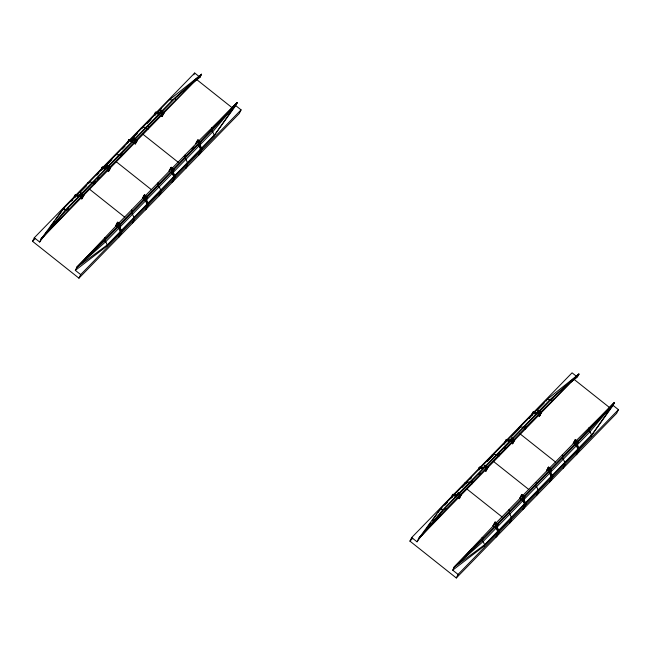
<?xml version="1.0" encoding="UTF-8"?>
<svg xmlns="http://www.w3.org/2000/svg" width="651" height="651" viewBox="0 0 651 651"><rect width="100%" height="100%" fill="white"/><g stroke="black" fill="none" stroke-linecap="round" stroke-linejoin="round"><path stroke-width="0.98" d="M198.579 141.104L237.176 102.646L235.719 105.617L241.073 109.873L239.324 113.437L78.934 278.172L32.55 241.326L34.3 237.761L74.059 196.919L75.581 194.494L79.821 195.316L79.153 196.008L74.914 195.186M34.3 237.761L39.654 242.009L41.111 239.039L62.651 209.524L75.679 196.138L78.641 196.423L65.613 209.809L41.111 239.039L80.87 198.197L82.034 195.813L80.919 194.926L67.891 208.312L41.111 239.039L82.034 195.813M61.918 211.014L62.651 209.524L65.613 209.809L66.727 210.696M67.11 209.899L67.891 208.312L69.006 209.199M73.856 198.018L75.581 194.494M75.679 196.138L74.955 197.627L74.059 196.919M79.153 196.008L80.993 192.94L83.889 195.243L81.766 198.905L80.87 198.197M79.821 195.316L80.993 192.94M80.146 196.512L80.919 194.926M81.766 198.905L83.889 195.243M93.842 182.443L94.623 180.856L95.738 181.743L94.574 184.119M99.92 171.246L102.313 167.038L106.552 167.86L105.885 168.552L101.646 167.73M102.313 167.038L101.458 168.772L127.523 142.008L128.418 142.715M79.992 195.031L105.372 168.967L102.41 168.682L101.686 170.171L100.791 169.463L74.727 196.228M105.885 168.552L107.724 165.484L110.621 167.787L108.497 171.449L107.602 170.741L108.766 168.357L107.651 167.47L81.587 194.242M106.552 167.86L107.724 165.484M106.878 169.057L107.651 167.47M108.497 171.449L110.621 167.787M120.573 154.987L121.355 153.4L122.469 154.287L121.306 156.663M126.652 143.79L129.044 139.583L133.284 140.404L132.617 141.096L128.377 140.274M129.044 139.583L128.19 141.316L154.254 114.552L155.776 112.127L160.016 112.949L159.349 113.64L155.109 112.818M132.617 141.096L134.456 138.028L137.353 140.331L135.229 143.993L134.334 143.285L135.498 140.901L134.383 140.014L108.318 166.786M133.284 140.404L134.456 138.028M135.001 142.593L135.782 141.007M135.229 143.993L137.353 140.331M78.934 278.172L80.683 274.608L75.329 270.352L76.785 267.382L117.717 224.156L118.832 225.043L117.668 227.427L104.632 240.813L76.785 267.382L107.252 244.955L120.28 231.569L118.783 228.314L117.668 227.427M154.922 113.86L155.776 112.127M148.037 129.207L149.201 126.831L148.086 125.944M159.951 114.942L158.836 114.055L155.874 113.77L155.15 115.26L154.254 114.552M159.349 113.64L161.188 110.572L164.085 112.875L161.961 116.537L161.066 115.829L162.229 113.445L161.114 112.558L135.05 139.33M160.016 112.949L161.188 110.572M161.733 115.137L162.514 113.551M161.961 116.537L164.085 112.875M117.782 222.17L115.658 225.832L117.782 222.17L120.679 224.473L118.848 227.541L121.298 232.033L118.694 237.338M75.329 270.352L106.52 246.444L107.252 244.955L105.747 241.692L104.632 240.813L105.796 238.429L118.832 225.043M116.553 226.54L117.717 224.156M118.848 227.541L120.012 225.156L144.4 199.971L145.564 197.587L144.449 196.7L118.384 223.472M193.811 74.808L194.69 73.018L200.036 77.274L201.501 74.295L169.577 99.701L157.233 112.379M106.52 246.444L119.556 233.058L120.28 231.569M119.361 236.647L121.965 231.349L119.515 226.849M144.514 194.714L142.39 198.376L144.514 194.714L147.411 197.017L145.58 200.085L148.029 204.577L145.425 209.874M143.285 199.084L144.449 196.7M132.397 223.26L134.147 219.696L133.252 218.988L133.984 217.499L132.478 214.236L131.364 213.357L132.527 210.973L131.412 210.086M145.58 200.085L146.744 197.701L171.132 172.515L172.295 170.131L171.18 169.244L145.8 195.316M121.591 230.959L146.288 205.602L147.012 204.113L145.515 200.858L144.4 199.971M157.371 184.217L158.144 182.63L159.259 183.517L158.095 185.901L159.21 186.78L160.716 190.043L159.983 191.532L160.878 192.24L159.129 195.805M146.093 209.191L148.697 203.885L146.247 199.393M171.246 167.258L169.122 170.92L171.246 167.258L174.142 169.561L172.312 172.629L174.761 177.121L172.157 182.418M172.312 172.629L173.475 170.245L170.578 167.942M148.322 203.503L173.02 178.146L173.744 176.657L172.246 173.402L171.132 172.515M184.103 156.761L184.876 155.174L185.991 156.061L184.827 158.445L185.942 159.324L187.447 162.587L186.715 164.076L187.61 164.784L185.861 168.349M172.824 181.735L175.428 176.429L172.979 171.937M197.977 139.802L195.853 143.464L197.977 139.802L200.874 142.105L199.043 145.173L201.493 149.665L198.889 154.962M173.166 170.416L197.863 145.059L199.027 142.675L197.912 141.788L171.848 168.56M198.531 144.367L199.694 141.991M199.043 145.173L200.207 142.789L197.31 140.486M175.054 176.047L199.751 150.69L200.475 149.201L198.978 145.946L197.863 145.059M199.556 154.279L202.16 148.973L199.711 144.481M201.786 148.591L213.447 136.62L237.176 102.646L221.128 119.125M575.956 440.906L614.552 402.448L613.096 405.418L618.45 409.674L616.7 413.239L456.31 577.982L409.927 541.127L411.676 537.563L451.444 496.721L452.331 497.429M411.676 537.563L417.031 541.811L418.487 538.841L440.027 509.326L453.063 495.94L456.017 496.225L457.132 497.112M438.131 512.443L440.027 509.326L442.989 509.611L456.017 496.225M444.495 509.7L445.268 508.114L458.304 494.736L459.419 495.614L458.247 497.999L418.487 538.841L442.989 509.611M450.565 498.503L452.958 494.304L457.205 495.118L456.538 495.81L452.29 494.988M451.233 497.82L452.958 494.304M456.538 495.81L458.369 492.742L461.266 495.045L459.142 498.707L458.247 497.999M457.588 494.329L458.369 492.742M464.269 484.434L465.139 482.651L466.035 483.359L466.759 481.87L469.721 482.155M459.142 498.707L460.599 495.728L457.702 493.425M471.226 482.245L471.999 480.658L473.114 481.545L471.951 483.929M483.937 467.662L479.689 466.84L478.176 469.265L452.111 496.038M479.063 469.973L479.795 468.484L482.749 468.769L458.06 494.133M479.022 467.532L483.262 468.354L485.101 465.286L487.998 467.589L485.874 471.251L484.979 470.543L486.151 468.159L485.036 467.28L458.971 494.044M484.32 466.873L485.101 465.286M486.818 467.475L485.646 469.859L486.541 470.567M487.273 461.535L492.766 455.903L493.491 454.414L496.453 454.699L497.567 455.586M485.874 471.251L487.33 468.272L484.434 465.97M497.958 454.789L498.731 453.202L499.846 454.089L498.682 456.473M478.843 468.582L504.907 441.809L506.421 439.384L510.669 440.206L509.993 440.898L505.754 440.076M503.736 444.633L506.527 441.028L509.481 441.313L483.262 468.354M509.993 440.898L511.832 437.83L514.729 440.133L512.606 443.795L511.71 443.087L512.882 440.703L511.767 439.824L485.703 466.588M511.051 439.417L511.832 437.83M510.986 441.411L511.767 439.824M512.378 442.395L513.159 440.817M511.955 436.194L519.498 428.448L520.222 426.958L523.184 427.243L524.299 428.13M512.606 443.795L514.062 440.817L511.165 438.514M456.31 577.982L458.06 574.41L452.705 570.162L454.162 567.184L495.094 523.965L496.208 524.852L495.045 527.229L482.009 540.615L454.162 567.184L484.629 544.757L497.657 531.371L496.16 528.116L495.045 527.229M524.69 427.333L525.463 425.746L526.578 426.633L525.414 429.017M505.575 441.126L531.639 414.353L533.153 411.928L537.4 412.75L536.725 413.442L532.485 412.62M531.428 415.452L533.153 411.928M529.1 418.585L533.259 413.572L536.212 413.857L510.84 439.921M536.725 413.442L538.564 410.374L541.461 412.677L539.337 416.339L538.442 415.631L539.614 413.247L538.499 412.368L512.435 439.132M537.4 412.75L538.564 410.374M537.718 413.946L538.499 412.368M539.891 413.361L539.109 414.939L540.005 415.655M546.23 400.992L546.954 399.502L578.877 374.105L577.421 377.075L570.219 382.593M539.337 416.339L540.794 413.361L537.897 411.058M551.421 399.877L552.194 398.29L578.877 374.105L539.809 414.223M493.93 526.342L493.035 525.634L495.159 521.972L498.064 524.275L496.225 527.343L498.674 531.834L496.078 537.14M494.068 524.201L495.159 521.972M452.705 570.162L483.896 546.246L484.629 544.757L483.123 541.502L482.009 540.615L483.18 538.231L496.208 524.852M495.712 526.545L496.493 524.958M496.225 527.343L498.064 524.275M483.896 546.246L496.933 532.86L497.657 531.371M496.746 536.448L499.341 531.151L496.892 526.659M520.662 498.886L519.767 498.178L521.89 494.516L524.796 496.819L522.956 499.887L525.406 504.379L522.81 509.684M520.8 496.746L521.89 494.516M509.774 523.07L511.523 519.498L510.628 518.79L511.36 517.301L509.855 514.046L508.74 513.159L509.912 510.775L508.797 509.896M497.771 524.429L521.777 499.773L522.94 497.397L521.825 496.51L495.761 523.274M522.444 499.089L523.217 497.502M522.956 499.887L524.796 496.819M498.975 530.768L523.664 505.404L524.389 503.915L522.891 500.66L521.777 499.773M523.477 508.992L526.073 503.695L523.624 499.203M548.622 467.06L546.498 470.722L548.622 467.06L551.527 469.363L549.688 472.431L552.138 476.923L549.542 482.228M547.784 470.64L548.557 469.054L549.672 469.941L548.508 472.317L523.819 497.673M536.505 495.614L538.255 492.042L537.36 491.334L538.092 489.845L536.587 486.59L535.472 485.703L536.644 483.319L535.529 482.44M549.175 471.633L549.949 470.046M549.688 472.431L551.527 469.363M525.707 503.313L550.396 477.948L551.12 476.459L549.623 473.204L548.508 472.317M550.209 481.537L552.805 476.239L550.355 471.747M575.354 439.604L573.23 443.266L575.354 439.604L578.259 441.907L576.42 444.975L578.869 449.467L576.273 454.772M574.125 443.974L575.289 441.598L576.404 442.477L575.24 444.861L550.551 470.217M563.237 468.159L564.987 464.586L564.091 463.878L564.824 462.389L563.318 459.134L562.204 458.247L563.375 455.863L562.261 454.976M576.42 444.975L578.259 441.907M552.439 475.857L577.128 450.492L577.852 449.003L576.355 445.748L575.24 444.861M576.941 454.081L579.536 448.783L577.087 444.291M579.17 448.393L590.823 436.422L614.552 402.448L601.996 415.346M39.654 242.009L47.271 231.406M50.786 226.507L54.302 221.617M55.473 219.981L61.332 211.827M213.447 136.62L235.719 105.617M417.031 541.811L423.475 532.843M426.405 528.758L430.506 523.054M432.264 520.605L436.959 514.078M590.823 436.422L613.096 405.418M200.378 141.283L237.176 102.646L212.674 131.868L199.645 145.254M577.071 441.793L614.552 402.448L590.05 431.678L577.022 445.056M446.383 509.001L418.487 538.841L445.268 508.114L446.383 509.001L459.419 495.614M41.111 239.039L47.173 232.326M48.524 230.828L57.288 221.137M237.176 102.646L211.559 130.981L199.214 143.668M418.487 538.841L429.945 526.163M431.296 524.665L440.735 514.225M614.552 402.448L588.935 430.791L577.282 442.761M156.321 112.428L194.69 73.018M77.038 194.747L102.41 168.682M103.769 167.291L129.142 141.226L132.104 141.511L133.219 142.398M129.818 140.543L155.874 113.77M63.293 209.598L64.669 208.19M71.52 201.151L72.896 199.735M79.739 192.712L86.599 185.665M96.885 175.103L98.944 172.987M105.096 166.664L111.956 159.617M122.242 149.055L124.984 146.239M130.46 140.616L137.312 133.577M146.914 123.714L151.032 119.483M157.876 112.46L161.302 108.937M32.55 241.326L35.341 238.461M78.559 195.536L79.235 194.844M105.291 168.08L105.967 167.388M132.023 140.624L132.698 139.932M158.754 113.168L159.43 112.477M106.723 167.576L132.104 141.511M134.83 138.712L158.836 114.055M160.878 111.956L172.539 99.985L201.501 74.295L163.824 112.989M161.782 111.874L174.818 98.488L201.501 74.295L162.896 112.761M97.569 179.009L98.944 177.601M82.701 195.129L108.766 168.357M109.433 167.673L135.498 140.901M136.165 140.217L162.229 113.445M82.913 196.097L107.602 170.741M109.645 168.642L134.334 143.285M137.06 140.486L161.066 115.829M118.783 228.314L105.747 241.692L76.785 267.382L92.833 250.904M95.624 248.031L97.015 246.599M191.947 149.103L193.998 146.988M119.499 224.359L145.564 197.587M146.231 196.903L172.295 170.131M172.963 169.447L199.027 142.675M119.45 227.622L145.515 200.858M146.182 200.166L172.246 173.402M172.914 172.71L198.978 145.946M119.442 228.013L120.109 227.321M146.174 200.557L146.841 199.865M172.906 173.101L173.573 172.409M199.637 145.637L200.305 144.953M120.948 230.885L147.012 204.113M148.371 202.721L173.744 176.657M175.103 175.265L200.475 149.201M201.143 148.518L214.179 135.131L212.674 131.868L211.559 130.981L212.722 128.605L211.608 127.718M121.298 232.033L121.965 231.349M148.029 204.577L148.697 203.885M174.761 177.121L175.428 176.429M201.493 149.665L202.16 148.973M80.683 274.608L120.443 233.766L119.556 233.058M121.11 233.082L147.175 206.31L146.288 205.602M147.842 205.626L173.907 178.854L173.02 178.146M174.574 178.162L200.638 151.398L199.751 150.69M201.305 150.706L241.073 109.873M532.306 413.662L572.066 372.828L576.656 376.465M454.414 494.548L479.795 468.484M481.146 467.092L506.527 441.028M507.878 439.637L533.259 413.572M534.609 412.181L546.954 399.502L549.916 399.787L551.031 400.674M409.927 541.127L412.718 538.263M439.303 510.815L442.045 508M444.788 505.176L447.53 502.36M461.917 487.583L467.402 481.952M470.144 479.128L471.519 477.72M537.311 410.146L544.171 403.099M455.944 495.338L456.611 494.654M482.676 467.882L483.343 467.198M509.407 440.426L510.075 439.742M536.139 412.97L536.806 412.286M537.571 412.465L549.916 399.787L578.877 374.105L540.281 412.563M539.166 411.676L552.194 398.29L553.309 399.177M479.063 474.587L480.438 473.179M504.427 448.539L505.794 447.131M460.086 494.931L486.151 468.159M487.501 466.775L512.882 440.703M513.549 440.019L539.614 413.247M460.29 495.899L484.979 470.543M487.021 468.443L511.71 443.087M513.069 441.695L538.442 415.631M493.035 525.634L493.702 524.95M519.767 498.178L520.434 497.494M522.493 495.818L548.557 469.054M549.224 468.362L575.289 441.598M496.16 528.116L483.123 541.502L454.162 567.184L472.3 548.557M496.876 524.161L522.94 497.397M523.607 496.705L549.672 469.941M550.339 469.249L576.404 442.477M496.827 527.424L522.891 500.66M523.559 499.968L549.623 473.204M550.29 472.512L576.355 445.748M496.819 527.815L497.486 527.123M523.55 500.359L524.218 499.667M550.282 472.903L550.949 472.211M577.014 445.447L577.681 444.755M498.332 530.687L524.389 503.915M525.064 503.231L551.12 476.459M551.796 475.775L577.852 449.003M578.519 448.319L591.556 434.933L590.05 431.678L588.935 430.791L590.107 428.407L588.992 427.52M498.674 531.834L499.341 531.151M525.406 504.379L526.073 503.695M552.138 476.923L552.805 476.239M578.869 449.467L579.536 448.783M458.06 574.41L497.82 533.568L496.933 532.86M498.495 532.884L524.551 506.112L523.664 505.404M525.227 505.428L551.283 478.656L550.396 477.948M551.958 477.972L578.015 451.2L577.128 450.492M578.69 450.516L618.45 409.674M76.785 267.382L105.796 238.429L104.681 237.542M454.162 567.184L483.18 538.231L482.065 537.352M183.175 91.783L186.845 88.284M190.507 84.785L201.501 74.295M565.686 386.686L568.616 383.895M571.545 381.095L578.877 374.105M192.045 83.401L200.036 77.274M169.577 99.701L172.539 99.985M142.846 127.157L145.808 127.441L146.923 128.328M116.114 154.612L119.076 154.897L120.191 155.784M196.081 79.088L232.244 107.814M574.247 379.517L609.629 407.624M174.818 98.488L175.933 99.375M160.512 111.256L163.417 113.559M574.687 440.288L577.592 442.59M531.639 414.353L532.526 415.061M141.226 127.93L142.113 128.646M518.603 427.74L519.498 428.448M142.65 134.025L178.211 162.278M520.027 433.826L555.596 462.08M133.78 138.712L136.686 141.015M547.955 467.743L550.86 470.046M504.907 441.809L505.794 442.517M491.871 455.195L492.766 455.903M115.919 161.481L151.48 189.734M493.295 461.282L528.864 489.536M107.049 166.168L109.954 168.471M143.847 195.398L146.744 197.701M521.223 495.208L524.128 497.51M93.459 183.24L92.344 182.353L89.382 182.068L88.65 183.558L87.763 182.841M89.187 188.936L124.748 217.19M466.564 488.738L502.133 516.992M80.317 193.624L83.222 195.927M117.115 222.854L120.012 225.156M494.491 522.663L497.397 524.966M458.914 497.315L459.809 498.023"/></g></svg>
